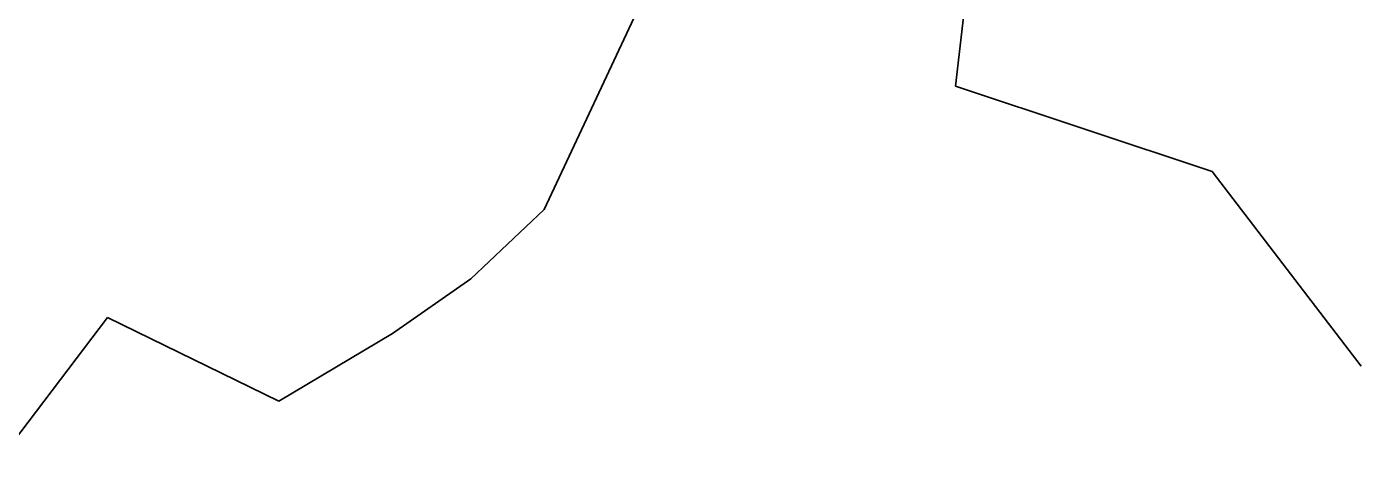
# Model space of a CAD drawing. Header units: millimetres. Extents: x -861324 to 439029, y -308065 to 694685.
# Drawn here: x -530214 to -289359, y -108905 to -27397 of the extents above; entities that cross this region are included whole.
import ezdxf

# ---------------------------------------------------------------- set-up
doc = ezdxf.new("R2010")
doc.units = ezdxf.units.MM
doc.layers.add('C-TOPO', color=7, linetype='Continuous', lineweight=9)

msp = doc.modelspace()

# ---------------------------------------------------------------- linework, layer by layer
at = {"layer": 'C-TOPO', "lineweight": 35}
for p, q in [((-358681, -7560), (-362221, -38150)), ((-436588, -60470), (-417328, -19269)), ((-362221, -38150), (-315773, -53585)), ((-315773, -53585), (-288876, -88796)), ((-449862, -72995), (-436588, -60470)), ((-464056, -82886), (-449862, -72995)), ((-537544, -108905), (-515568, -79993)), ((-515568, -79993), (-484581, -95138)), ((-484581, -95138), (-464056, -82886))]:
    msp.add_line(p, q, dxfattribs=at)

doc.saveas('drawing.dxf')
